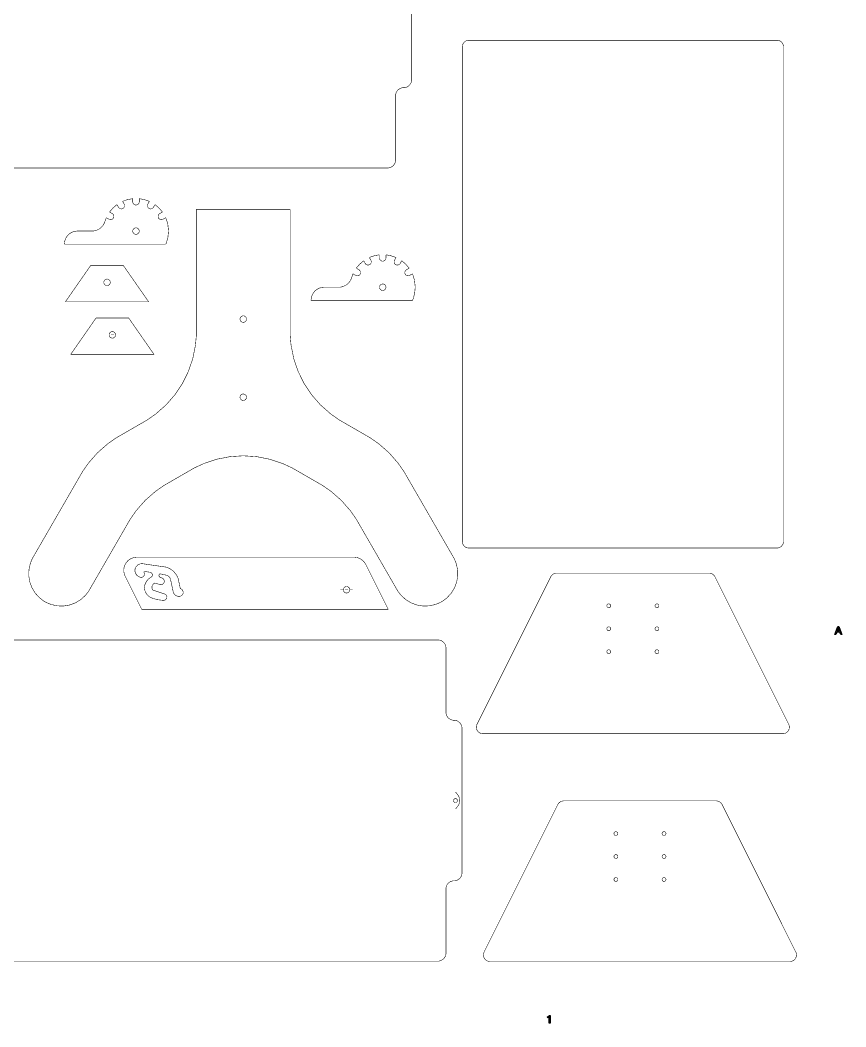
# Model space of a CAD drawing. Extents: x 0 to 72, y 0 to 96.
# Drawn here: x 47.06 to 72.02, y 0.02 to 30.46 of the extents above; entities that cross this region are included whole.
import ezdxf

# ---------------------------------------------------------------- set-up
doc = ezdxf.new("R2010")
doc.units = 0
doc.layers.get('0').update_dxf_attribs({"linetype": 'CONTINUOUS'})

msp = doc.modelspace()

# ---------------------------------------------------------------- linework, layer by layer
at = {"color": 0}
for points, const_width in [([(58.8947, 33.041), (58.8947, 28.6578)], 0.01575), ([(60.4274, 29.6589), (60.4274, 29.6689), (60.4314, 29.6986), (60.4429, 29.7356), (60.461, 29.769), (60.4851, 29.7981), (60.5142, 29.8222), (60.5476, 29.8403), (60.5846, 29.8518), (60.6143, 29.8558), (60.6243, 29.8558), (60.6243, 29.8558), (60.6244, 29.8558), (60.6244, 29.8558)], 0.01575), ([(69.9418, 29.8557), (60.6243, 29.8557)], 0.01575), ([(69.9418, 29.8557), (69.9517, 29.8557), (69.9814, 29.8518), (70.0183, 29.8403), (70.0518, 29.8222), (70.081, 29.7981), (70.105, 29.769), (70.1231, 29.7356), (70.1346, 29.6986), (70.1386, 29.6689), (70.1386, 29.6589), (70.1386, 29.6589), (70.1386, 29.6587), (70.1386, 29.6587)], 0.01575), ([(60.4274, 29.6589), (60.4274, 14.6985)], 0.01575), ([(70.1386, 14.6985), (70.1386, 29.6589)], 0.01575), ([(58.8947, 28.6578), (58.8947, 28.6349), (58.8761, 28.566), (58.8256, 28.4908), (58.7504, 28.4403), (58.6815, 28.4217), (58.6585, 28.4217)], 0.01575), ([(58.6454, 28.4217), (58.6224, 28.4217), (58.5535, 28.4031), (58.4783, 28.3525), (58.4278, 28.2774), (58.4092, 28.2083), (58.4092, 28.1854)], 0.01575), ([(58.6585, 28.4217), (58.6454, 28.4217)], 0.01575), ([(58.4092, 28.1854), (58.4092, 26.23)], 0.01575), ([(58.4092, 26.23), (58.4092, 26.2071), (58.3906, 26.1382), (58.34, 26.0631), (58.2649, 26.0124), (58.196, 25.9938), (58.1729, 25.9938)], 0.01575), ([(58.1729, 25.9938), (45.0497, 25.9938)], 0.01575), ([(50.1547, 24.9828), (50.179, 24.9938), (50.3044, 25.0361), (50.4343, 25.0621), (50.4608, 25.0647)], 0.01575), ([(50.2015, 24.9018), (50.1547, 24.9828)], 0.01575), ([(50.4608, 24.9713), (50.4608, 25.0647)], 0.01575), ([(50.6576, 24.9713), (50.6576, 24.9617), (50.6499, 24.9329), (50.6288, 24.9017), (50.5975, 24.8806), (50.5687, 24.8728), (50.5592, 24.8728), (50.5496, 24.8728), (50.5208, 24.8806), (50.4896, 24.9017), (50.4685, 24.9329), (50.4608, 24.9617), (50.4608, 24.9713)], 0.01575), ([(50.6576, 24.9713), (50.6576, 25.0647)], 0.01575), ([(50.6576, 25.0647), (50.684, 25.0621), (50.8139, 25.0361), (50.9394, 24.9938), (50.9636, 24.9828)], 0.01575), ([(50.9169, 24.9018), (50.9636, 24.9828)], 0.01575), ([(49.7603, 24.6603), (49.7758, 24.6819), (49.8632, 24.7814), (49.9628, 24.8688), (49.9843, 24.8843)], 0.01575), ([(49.8413, 24.6136), (49.7603, 24.6603)], 0.01575), ([(50.0311, 24.8033), (49.9843, 24.8843)], 0.01575), ([(50.2015, 24.9018), (50.2064, 24.8936), (50.214, 24.8647), (50.2114, 24.8271), (50.1947, 24.7932), (50.1738, 24.7721), (50.1656, 24.7674), (50.1572, 24.7625), (50.1285, 24.7549), (50.0908, 24.7575), (50.0569, 24.774), (50.0358, 24.7951), (50.0311, 24.8033)], 0.01575), ([(50.9169, 24.9018), (50.9121, 24.8936), (50.9044, 24.8647), (50.9069, 24.8271), (50.9236, 24.7932), (50.9446, 24.7721), (50.9529, 24.7674), (50.9611, 24.7625), (50.9899, 24.7549), (51.0275, 24.7575), (51.0615, 24.774), (51.0826, 24.7951), (51.0874, 24.8033)], 0.01575), ([(51.0874, 24.8033), (51.1342, 24.8843)], 0.01575), ([(51.1342, 24.8843), (51.1557, 24.8688), (51.2551, 24.7814), (51.3425, 24.6819), (51.3582, 24.6603)], 0.01575), ([(51.2771, 24.6136), (51.3581, 24.6603)], 0.01575), ([(52.3856, 24.7443), (52.3856, 21.0508)], 0.01575), ([(52.3856, 24.7443), (55.2201, 24.7443)], 0.01575), ([(55.2201, 24.7443), (55.2201, 21.0508)], 0.01575), ([(49.616, 24.3667), (49.6071, 24.3367), (49.5606, 24.2524), (49.474, 24.1635), (49.364, 24.106), (49.27, 24.0854), (49.2387, 24.0854)], 0.01575), ([(49.616, 24.3667), (49.619, 24.3772), (49.6574, 24.4799), (49.6619, 24.4899)], 0.01575), ([(49.7428, 24.4431), (49.6619, 24.4899)], 0.01575), ([(49.8413, 24.6136), (49.8496, 24.6087), (49.8706, 24.5878), (49.8871, 24.5539), (49.8897, 24.5161), (49.8821, 24.4874), (49.8772, 24.4792), (49.8725, 24.4708), (49.8514, 24.4499), (49.8175, 24.4333), (49.7799, 24.4307), (49.7511, 24.4383), (49.7428, 24.4431)], 0.01575), ([(51.2771, 24.6136), (51.2689, 24.6087), (51.2478, 24.5878), (51.2312, 24.5539), (51.2286, 24.5161), (51.2363, 24.4874), (51.2411, 24.4792), (51.2458, 24.4708), (51.2669, 24.4499), (51.3008, 24.4333), (51.3385, 24.4307), (51.3672, 24.4383), (51.3756, 24.4431)], 0.01575), ([(51.3756, 24.4431), (51.4565, 24.4899)], 0.01575), ([(51.4565, 24.4899), (51.4776, 24.4432), (51.5211, 24.2942), (51.5435, 24.0912), (51.5235, 23.8883), (51.4818, 23.7387), (51.4612, 23.6917)], 0.01575), ([(48.7875, 24.0854), (48.7676, 24.0854), (48.7082, 24.0775), (48.6343, 24.0546), (48.5675, 24.0182), (48.5092, 23.9701), (48.4611, 23.9119), (48.4249, 23.845), (48.4018, 23.7711), (48.3939, 23.7115), (48.3939, 23.6917)], 0.01575), ([(48.7875, 24.0854), (49.2387, 24.0854)], 0.01575), ([(71.5467, 24.0161), (72.0217, 24.0161)], 0.00591), ([(48.3939, 23.6917), (51.4612, 23.6917)], 0.01575), ([(57.2206, 22.9625), (57.2361, 22.9842), (57.3235, 23.0836), (57.4229, 23.171), (57.4444, 23.1865)], 0.01575), ([(57.4913, 23.1056), (57.4444, 23.1865)], 0.01575), ([(57.6617, 23.204), (57.6665, 23.1957), (57.6742, 23.1669), (57.6715, 23.1293), (57.655, 23.0954), (57.6339, 23.0743), (57.6257, 23.0696), (57.6174, 23.0647), (57.5886, 23.0571), (57.551, 23.0597), (57.5171, 23.0763), (57.496, 23.0974), (57.4913, 23.1056)], 0.01575), ([(57.615, 23.285), (57.6392, 23.2958), (57.7646, 23.3383), (57.8946, 23.3643), (57.921, 23.3669)], 0.01575), ([(57.6617, 23.204), (57.615, 23.285)], 0.01575), ([(57.921, 23.2735), (57.921, 23.3669)], 0.01575), ([(58.1178, 23.2735), (58.1178, 23.2639), (58.1101, 23.2351), (58.089, 23.2039), (58.0578, 23.1828), (58.029, 23.175), (58.0194, 23.175), (58.0099, 23.175), (57.9811, 23.1828), (57.9499, 23.2039), (57.9288, 23.2351), (57.921, 23.2639), (57.921, 23.2735)], 0.01575), ([(58.1178, 23.2735), (58.1178, 23.3669)], 0.01575), ([(58.1178, 23.3669), (58.1443, 23.3643), (58.2742, 23.3383), (58.3996, 23.296), (58.4239, 23.285)], 0.01575), ([(58.3771, 23.204), (58.3722, 23.1957), (58.3646, 23.1669), (58.3672, 23.1293), (58.3837, 23.0954), (58.4047, 23.0744), (58.4131, 23.0696), (58.4214, 23.0647), (58.4501, 23.0571), (58.4878, 23.0597), (58.5217, 23.0763), (58.5428, 23.0974), (58.5476, 23.1056)], 0.01575), ([(58.3771, 23.204), (58.4239, 23.285)], 0.01575), ([(58.5476, 23.1056), (58.5943, 23.1865)], 0.01575), ([(58.5943, 23.1865), (58.6158, 23.171), (58.7153, 23.0836), (58.8028, 22.9842), (58.8183, 22.9625)], 0.01575), ([(49.191, 23.0469), (48.4233, 21.9446)], 0.01575), ([(50.1753, 23.0469), (49.191, 23.0469)], 0.01575), ([(50.9431, 21.9446), (50.1753, 23.0469)], 0.01575), ([(57.3015, 22.9158), (57.3097, 22.911), (57.3308, 22.89), (57.3474, 22.8561), (57.35, 22.8185), (57.3422, 22.7897), (57.3375, 22.7814), (57.3328, 22.7731), (57.3117, 22.7521), (57.2778, 22.7356), (57.2401, 22.7329), (57.2112, 22.7406), (57.2031, 22.7453)], 0.01575), ([(57.3015, 22.9158), (57.2206, 22.9625)], 0.01575), ([(58.7374, 22.9158), (58.729, 22.911), (58.7081, 22.89), (58.6915, 22.8561), (58.6889, 22.8185), (58.6965, 22.7897), (58.7014, 22.7814), (58.7061, 22.7731), (58.7272, 22.7521), (58.7611, 22.7356), (58.7987, 22.7329), (58.8275, 22.7406), (58.8358, 22.7453)], 0.01575), ([(58.7374, 22.9158), (58.8183, 22.9625)], 0.01575), ([(49.6382, 22.5351), (49.7282, 22.5351)], 0.00512), ([(49.6832, 22.4901), (49.6832, 22.5801)], 0.00512), ([(57.0763, 22.6689), (57.0672, 22.6389), (57.0207, 22.5546), (56.9342, 22.4657), (56.8243, 22.4082), (56.7301, 22.3876), (56.6989, 22.3876)], 0.01575), ([(57.0763, 22.6689), (57.0793, 22.6793), (57.1175, 22.7821), (57.1221, 22.7921)], 0.01575), ([(57.2031, 22.7453), (57.1221, 22.7921)], 0.01575), ([(58.8358, 22.7453), (58.9167, 22.7921)], 0.01575), ([(58.9167, 22.7921), (58.9378, 22.7453), (58.9812, 22.5963), (59.0036, 22.3936), (58.9836, 22.1906), (58.9419, 22.041), (58.9215, 21.994)], 0.01575), ([(56.2478, 22.3876), (56.2279, 22.3876), (56.1685, 22.3797), (56.0944, 22.3567), (56.0276, 22.3204), (55.9693, 22.2724), (55.9213, 22.214), (55.885, 22.1472), (55.8621, 22.0733), (55.854, 22.0139), (55.854, 21.994)], 0.01575), ([(56.2478, 22.3876), (56.6989, 22.3876)], 0.01575), ([(48.4233, 21.9446), (50.9431, 21.9446)], 0.01575), ([(55.854, 21.9939), (58.9215, 21.9939)], 0.01575), ([(49.3525, 21.4588), (48.5849, 20.3564)], 0.01575), ([(50.3368, 21.4588), (49.3525, 21.4588)], 0.01575), ([(51.1044, 20.3564), (50.3368, 21.4588)], 0.01575), ([(52.3856, 21.0508), (52.3856, 20.9467), (52.3579, 20.6338), (52.2765, 20.2292), (52.1442, 19.8417), (51.9636, 19.4761), (51.7372, 19.1368), (51.4679, 18.8286), (51.1582, 18.5558), (50.9011, 18.3754), (50.8108, 18.3232)], 0.01575), ([(56.795, 18.3232), (56.7046, 18.3754), (56.4475, 18.5558), (56.1378, 18.8286), (55.8685, 19.1368), (55.6421, 19.4761), (55.4615, 19.8417), (55.3292, 20.2292), (55.2478, 20.6338), (55.2201, 20.9467), (55.2201, 21.0508)], 0.01575), ([(49.7996, 20.9469), (49.8896, 20.9469)], 0.00512), ([(49.8447, 20.9019), (49.8447, 20.9919)], 0.00512), ([(48.5849, 20.3564), (51.1044, 20.3564)], 0.01575), ([(50.8108, 18.3232), (50.0479, 17.8828)], 0.01575), ([(56.795, 18.3232), (57.5579, 17.8828)], 0.01575), ([(50.0479, 17.8828), (49.9586, 17.8312), (49.7046, 17.6533), (49.3956, 17.3822), (49.1244, 17.0732), (48.9465, 16.8192), (48.895, 16.73)], 0.01575), ([(58.7107, 16.73), (58.6592, 16.8192), (58.4812, 17.0732), (58.2101, 17.3822), (57.9011, 17.6533), (57.6471, 17.8312), (57.5579, 17.8828)], 0.01575), ([(52.2281, 16.8686), (52.3183, 16.9207), (52.6032, 17.0532), (52.9943, 17.185), (53.3958, 17.2642), (53.8028, 17.2906), (54.2099, 17.2642), (54.6114, 17.185), (55.0025, 17.0532), (55.2874, 16.9207), (55.3776, 16.8686)], 0.01575), ([(51.4889, 16.4417), (52.2281, 16.8686)], 0.01575), ([(56.1168, 16.4417), (55.3776, 16.8686)], 0.01575), ([(48.895, 16.73), (47.4469, 14.2218)], 0.01575), ([(50.3361, 15.2889), (50.3875, 15.3782), (50.5654, 15.6322), (50.8365, 15.9413), (51.1456, 16.2124), (51.3997, 16.3903), (51.4889, 16.4417)], 0.01575), ([(56.1168, 16.4417), (56.206, 16.3903), (56.4601, 16.2124), (56.7692, 15.9413), (57.0403, 15.6322), (57.2182, 15.3782), (57.2697, 15.2889)], 0.01575), ([(58.7107, 16.73), (60.1588, 14.2218)], 0.01575), ([(49.1517, 13.2375), (50.3361, 15.2889)], 0.01575), ([(58.454, 13.2375), (57.2697, 15.2889)], 0.01575), ([(60.6243, 14.5015), (60.6143, 14.5015), (60.5846, 14.5056), (60.5476, 14.5171), (60.5142, 14.5353), (60.4851, 14.5592), (60.461, 14.5883), (60.4429, 14.6218), (60.4314, 14.6588), (60.4274, 14.6885), (60.4274, 14.6983), (60.4274, 14.6985), (60.4274, 14.6986), (60.4274, 14.6986)], 0.01575), ([(70.1386, 14.6985), (70.1386, 14.6885), (70.1346, 14.6588), (70.1231, 14.6218), (70.105, 14.5883), (70.081, 14.5593), (70.0518, 14.5353), (70.0183, 14.5171), (69.9814, 14.5056), (69.9517, 14.5015), (69.9417, 14.5015), (69.9417, 14.5015), (69.9417, 14.5015), (69.9417, 14.5015)], 0.01575), ([(60.6243, 14.5015), (69.9418, 14.5015)], 0.01575), ([(47.4469, 14.2218), (47.4221, 14.1789), (47.3651, 14.04), (47.3224, 13.8513), (47.3174, 13.6612), (47.3486, 13.4749), (47.4146, 13.298), (47.514, 13.1358), (47.6453, 12.9938), (47.7642, 12.9021), (47.8072, 12.8773), (47.8501, 12.8525), (47.9889, 12.7955), (48.1776, 12.7527), (48.3678, 12.7477), (48.554, 12.779), (48.731, 12.845), (48.8931, 12.9444), (49.0351, 13.0757), (49.1269, 13.1946), (49.1517, 13.2375)], 0.01575), ([(50.5833, 14.2232), (50.5635, 14.2232), (50.5039, 14.2153), (50.43, 14.1924), (50.3631, 14.156), (50.3049, 14.1079), (50.2568, 14.0497), (50.2206, 13.9829), (50.1975, 13.909), (50.1896, 13.8494), (50.1896, 13.8296), (50.1896, 13.807), (50.2001, 13.7392), (50.2243, 13.6672), (50.2311, 13.6535)], 0.01575), ([(50.7039, 13.6159), (50.6838, 13.6188), (50.6263, 13.6436), (50.5675, 13.6971), (50.5329, 13.7687), (50.5254, 13.831), (50.5283, 13.851), (50.5313, 13.8709), (50.5561, 13.9286), (50.6096, 13.9874), (50.6811, 14.0219), (50.7435, 14.0293), (50.7635, 14.0264)], 0.01575), ([(50.5833, 14.2232), (57.1567, 14.2232)], 0.01575), ([(51.4225, 13.9308), (50.7635, 14.0264)], 0.01575), ([(57.5087, 14.0057), (57.4967, 14.03), (57.4465, 14.096), (57.3636, 14.1644), (57.2651, 14.2081), (57.1838, 14.2232), (57.1567, 14.2232)], 0.01575), ([(58.1874, 12.6485), (57.5087, 14.0057)], 0.01575), ([(58.454, 13.2375), (58.4789, 13.1946), (58.5706, 13.0757), (58.7125, 12.9444), (58.8747, 12.845), (59.0517, 12.779), (59.2379, 12.7477), (59.4281, 12.7527), (59.6168, 12.7955), (59.7556, 12.8525), (59.7986, 12.8773), (59.8415, 12.9021), (59.9603, 12.9938), (60.0917, 13.1358), (60.1911, 13.298), (60.2571, 13.4749), (60.2883, 13.6612), (60.2833, 13.8513), (60.2406, 14.04), (60.1835, 14.1789), (60.1588, 14.2218)], 0.01575), ([(50.8007, 13.7667), (50.8058, 13.7586), (50.815, 13.7303), (50.8142, 13.6926), (50.7993, 13.6579), (50.7794, 13.6358), (50.7714, 13.6306), (50.7664, 13.6274), (50.7389, 13.6171), (50.7097, 13.6151), (50.7039, 13.6159)], 0.01575), ([(50.8007, 13.7667), (50.7999, 13.7694), (50.8025, 13.7822), (50.8121, 13.7912), (50.8149, 13.7919), (50.8156, 13.7922), (50.8226, 13.7926), (50.8233, 13.7925)], 0.01575), ([(50.9847, 13.769), (50.8233, 13.7925)], 0.01575), ([(50.9847, 13.769), (50.9928, 13.7679), (51.016, 13.7579), (51.0397, 13.7363), (51.0538, 13.7073), (51.0568, 13.6821), (51.0556, 13.674), (51.055, 13.67), (51.0381, 13.6337), (51.0354, 13.6306)], 0.01575), ([(51.2889, 13.6171), (51.2836, 13.6193), (51.2694, 13.6297), (51.2568, 13.6481), (51.2519, 13.67), (51.2539, 13.6875), (51.256, 13.6928), (51.2572, 13.696), (51.2794, 13.7211), (51.2825, 13.7227)], 0.01575), ([(51.2825, 13.7227), (51.4717, 13.6822)], 0.01575), ([(51.4225, 13.9308), (51.4603, 13.9253), (51.5703, 13.8855), (51.695, 13.7999), (51.7888, 13.6813), (51.8358, 13.5743), (51.8438, 13.5369)], 0.01575), ([(63.1017, 13.6342), (63.1078, 13.6463), (63.1328, 13.6794), (63.1743, 13.7137), (63.2236, 13.7355), (63.2643, 13.7431), (63.2779, 13.7431)], 0.01575), ([(67.8901, 13.7431), (63.2778, 13.7431)], 0.01575), ([(67.89, 13.7431), (67.9036, 13.7431), (67.9443, 13.7355), (67.9936, 13.7137), (68.035, 13.6793), (68.0601, 13.6463), (68.0663, 13.6341)], 0.01575), ([(50.7336, 12.6485), (50.2311, 13.6535)], 0.01575), ([(50.814, 13.3096), (50.8156, 13.3351), (50.8342, 13.4107), (50.88, 13.501), (50.9482, 13.5758), (51.0122, 13.6201), (51.0354, 13.6306)], 0.01575), ([(51.0667, 13.2311), (51.0588, 13.2419), (51.0435, 13.2804), (51.041, 13.3328), (51.0583, 13.3825), (51.084, 13.415), (51.0947, 13.423), (51.0975, 13.4251), (51.1289, 13.4416), (51.1322, 13.4427)], 0.01575), ([(51.1322, 13.4427), (51.2825, 13.3977)], 0.01575), ([(51.35, 13.5931), (51.3594, 13.5895), (51.3844, 13.5708), (51.4069, 13.5381), (51.4156, 13.4994), (51.4121, 13.4684), (51.4085, 13.459), (51.4049, 13.4501), (51.3876, 13.4262), (51.3574, 13.4038), (51.3211, 13.3938), (51.2917, 13.395), (51.2825, 13.3977)], 0.01575), ([(51.35, 13.5931), (51.2889, 13.6171)], 0.01575), ([(51.4717, 13.6822), (51.4836, 13.6797), (51.5183, 13.6649), (51.5574, 13.6356), (51.5868, 13.5965), (51.6015, 13.5618), (51.6042, 13.5498)], 0.01575), ([(51.6042, 13.5498), (51.6835, 13.1801)], 0.01575), ([(51.9001, 13.2744), (51.8438, 13.5369)], 0.01575), ([(56.9275, 13.329), (56.9275, 13.4275)], 0.00512), ([(63.1017, 13.6342), (60.8708, 9.17231)], 0.01575), ([(70.2971, 9.17231), (68.0661, 13.6342)], 0.01575), ([(51.0354, 12.9925), (51.0114, 13.0015), (50.9451, 13.0431), (50.8754, 13.1167), (50.8304, 13.2075), (50.8142, 13.2841), (50.814, 13.3096)], 0.01575), ([(51.4269, 13.1125), (51.0667, 13.2311)], 0.01575), ([(51.4269, 13.1125), (51.436, 13.1095), (51.461, 13.0932), (51.484, 13.0634), (51.4943, 13.0271), (51.4926, 12.9974), (51.4897, 12.9883), (51.4871, 12.9805), (51.474, 12.9587), (51.45, 12.9366), (51.4201, 12.9236), (51.3949, 12.9203), (51.3867, 12.9211)], 0.01575), ([(51.9001, 13.0462), (51.8915, 13.044), (51.8647, 13.0408), (51.8301, 13.0425), (51.7969, 13.0507), (51.7664, 13.0651), (51.7389, 13.085), (51.7157, 13.11), (51.6974, 13.1395), (51.6872, 13.1644), (51.6851, 13.173), (51.685, 13.1736), (51.6835, 13.1795), (51.6835, 13.1801)], 0.01575), ([(51.9001, 13.2744), (51.9113, 13.2716), (51.9422, 13.254), (51.9722, 13.2202), (51.9874, 13.1776), (51.9876, 13.142), (51.9849, 13.1309), (51.9829, 13.1233), (51.9729, 13.1016), (51.954, 13.077), (51.9293, 13.0581), (51.9076, 13.0481), (51.9001, 13.0462)], 0.01575), ([(56.8375, 13.239), (56.739, 13.239)], 0.00512), ([(56.8825, 13.239), (56.9725, 13.239)], 0.00512), ([(56.9275, 13.194), (56.9275, 13.284)], 0.00512), ([(56.9275, 13.149), (56.9275, 13.0506)], 0.00512), ([(57.0175, 13.239), (57.116, 13.239)], 0.00512), ([(51.3868, 12.9211), (51.3567, 12.9213), (51.2076, 12.9399), (51.0632, 12.981), (51.0354, 12.9925)], 0.01575), ([(58.1874, 12.6485), (50.7336, 12.6485)], 0.01575), ([(46.5719, 11.7216), (59.6951, 11.7216)], 0.01575), ([(59.6951, 11.7216), (59.7182, 11.7216), (59.7871, 11.7031), (59.8622, 11.6525), (59.9128, 11.5774), (59.9314, 11.5084), (59.9314, 11.4854)], 0.01575), ([(59.9314, 11.4854), (59.9314, 9.53006)], 0.01575), ([(59.9314, 9.53006), (59.9314, 9.50711), (59.95, 9.4381), (60.0006, 9.36301), (60.0757, 9.31239), (60.1446, 9.29378), (60.1676, 9.29378)], 0.01575), ([(60.1676, 9.29378), (60.1808, 9.29378)], 0.01575), ([(60.1808, 9.29378), (60.2037, 9.29378), (60.2726, 9.27522), (60.3478, 9.22461), (60.3983, 9.14953), (60.4169, 9.08057), (60.4169, 9.05757)], 0.01575), ([(61.0471, 8.88743), (61.0371, 8.88743), (61.0074, 8.89139), (60.9704, 8.90283), (60.9369, 8.92096), (60.9078, 8.94499), (60.8837, 8.97407), (60.8656, 9.00749), (60.854, 9.04443), (60.85, 9.07422), (60.85, 9.0841), (60.85, 9.09179), (60.8553, 9.12967), (60.8675, 9.1659), (60.871, 9.17275)], 0.01575), ([(70.2969, 9.17253), (70.3056, 9.15543), (70.3175, 9.09711), (70.3078, 9.02225), (70.2708, 8.95649), (70.2264, 8.91689), (70.2093, 8.90831), (70.2024, 8.90489), (70.1661, 8.89268), (70.1282, 8.88743), (70.1206, 8.88743)], 0.01575), ([(60.4169, 9.05757), (60.4169, 4.67443)], 0.01575), ([(61.0468, 8.88743), (70.121, 8.88743)], 0.01575), ([(60.2206, 7.12153), (60.2204, 7.12164), (60.2201, 7.1219), (60.2201, 7.1219)], 0.01575), ([(60.2888, 7.04025), (60.2838, 7.04736), (60.2676, 7.06787), (60.2463, 7.09321), (60.229, 7.11247), (60.2214, 7.12067), (60.2206, 7.12153)], 0.01575), ([(60.3372, 6.94065), (60.3351, 6.94819), (60.3197, 6.98774), (60.2954, 7.03097), (60.2888, 7.04025)], 0.01575), ([(60.2206, 6.61051), (60.2215, 6.61154), (60.2304, 6.62142), (60.2504, 6.64458), (60.275, 6.67464), (60.2928, 6.69819), (60.2983, 6.70632)], 0.01575), ([(60.2983, 6.70632), (60.3046, 6.71576), (60.3264, 6.75765), (60.3386, 6.79508), (60.3401, 6.80225)], 0.01575), ([(60.3481, 6.87169), (60.3479, 6.87739), (60.3389, 6.93474), (60.3372, 6.94065)], 0.01575), ([(60.3401, 6.80225), (60.3415, 6.80817), (60.3481, 6.86604), (60.3481, 6.87169)], 0.01575), ([(63.316, 6.74642), (61.0851, 2.2845)], 0.01575), ([(63.316, 6.74642), (63.3221, 6.75857), (63.3471, 6.79161), (63.3886, 6.8259), (63.4379, 6.84765), (63.4786, 6.85525), (63.4922, 6.85525)], 0.01575), ([(68.1044, 6.85525), (63.4921, 6.85525)], 0.01575), ([(68.1044, 6.85525), (68.1179, 6.85525), (68.1588, 6.84765), (68.2079, 6.82585), (68.2494, 6.79156), (68.2744, 6.75851), (68.2806, 6.74631)], 0.01575), ([(70.5114, 2.2845), (68.2806, 6.74642)], 0.01575), ([(60.2201, 6.61008), (60.2201, 6.61014), (60.2204, 6.61046), (60.2206, 6.61051)], 0.01575), ([(60.4169, 4.67443), (60.4169, 4.65147), (60.3983, 4.58251), (60.3478, 4.50743), (60.2726, 4.45682), (60.2037, 4.43821), (60.1808, 4.43821)], 0.01575), ([(60.1676, 4.43821), (60.1446, 4.43821), (60.0757, 4.41965), (60.0006, 4.36903), (59.95, 4.29394), (59.9314, 4.22499), (59.9314, 4.20199)], 0.01575), ([(60.1808, 4.43821), (60.1676, 4.43821)], 0.01575), ([(59.9314, 4.20199), (59.9314, 2.24664)], 0.01575), ([(59.9314, 2.24664), (59.9314, 2.22368), (59.9128, 2.15474), (59.8622, 2.07964), (59.7871, 2.02903), (59.7182, 2.01042), (59.6951, 2.01042)], 0.01575), ([(61.2614, 1.99963), (61.2515, 1.99963), (61.2217, 2.00358), (61.1847, 2.01503), (61.1513, 2.03315), (61.1221, 2.05718), (61.0981, 2.08626), (61.0799, 2.11968), (61.0683, 2.15662), (61.0643, 2.18642), (61.0643, 2.19629), (61.0643, 2.204), (61.0696, 2.24186), (61.0818, 2.2781), (61.0853, 2.28494)], 0.01575), ([(70.5114, 2.28472), (70.5199, 2.26764), (70.5318, 2.20931), (70.5221, 2.1345), (70.4851, 2.06868), (70.4407, 2.02908), (70.4236, 2.02051), (70.4167, 2.01708), (70.3804, 2.00489), (70.3425, 1.99963), (70.3349, 1.99963)], 0.01575), ([(59.6951, 2.01042), (46.5719, 2.01042)], 0.01575), ([(61.2611, 1.99963), (70.3353, 1.99963)], 0.01575), ([(54.035, 0.50054), (54.035, 0.02555)], 0.00591)]:
    msp.add_lwpolyline(points, dxfattribs=dict(at, const_width=const_width))
for points, const_width in [([(50.6576, 24.0854), (50.6576, 24.0758), (50.6499, 24.0471), (50.6288, 24.0158), (50.5975, 23.9947), (50.5687, 23.9869), (50.5592, 23.9869), (50.5496, 23.9869), (50.5208, 23.9947), (50.4896, 24.0158), (50.4685, 24.0471), (50.4608, 24.0758), (50.4608, 24.0854), (50.4608, 24.095), (50.4685, 24.1238), (50.4896, 24.155), (50.5208, 24.1761), (50.5496, 24.1839), (50.5592, 24.1839), (50.5687, 24.1839), (50.5975, 24.1761), (50.6288, 24.155), (50.6499, 24.1238), (50.6576, 24.095), (50.6576, 24.0854)], 0.01575), ([(49.5847, 22.5351), (49.5847, 22.5256), (49.5925, 22.4968), (49.6136, 22.4656), (49.6449, 22.4444), (49.6736, 22.4368), (49.6832, 22.4368), (49.6928, 22.4368), (49.7215, 22.4444), (49.7528, 22.4656), (49.7739, 22.4968), (49.7817, 22.5256), (49.7817, 22.5351), (49.7817, 22.5447), (49.7739, 22.5735), (49.7528, 22.6047), (49.7215, 22.6258), (49.6928, 22.6336), (49.6832, 22.6336), (49.6736, 22.6336), (49.6449, 22.6258), (49.6136, 22.6047), (49.5925, 22.5735), (49.5847, 22.5447), (49.5847, 22.5351)], 0.01575), ([(49.5932, 22.5351), (49.5932, 22.5351)], 0.00512), ([(49.6832, 22.6251), (49.6832, 22.6251)], 0.00512), ([(49.7732, 22.5351), (49.7732, 22.5351)], 0.00512), ([(49.6832, 22.4451), (49.6832, 22.4451)], 0.00512), ([(58.1178, 22.3876), (58.1178, 22.3781), (58.1101, 22.3493), (58.089, 22.3181), (58.0578, 22.2969), (58.029, 22.2892), (58.0194, 22.2892), (58.0099, 22.2892), (57.9811, 22.2969), (57.9499, 22.3181), (57.9288, 22.3493), (57.921, 22.3781), (57.921, 22.3876), (57.921, 22.3972), (57.9288, 22.426), (57.9499, 22.4572), (57.9811, 22.4783), (58.0099, 22.4861), (58.0194, 22.4861), (58.029, 22.4861), (58.0578, 22.4783), (58.089, 22.4572), (58.1101, 22.426), (58.1178, 22.3972), (58.1178, 22.3876)], 0.01575), ([(53.7044, 21.4243), (53.7044, 21.4147), (53.7121, 21.386), (53.7332, 21.3547), (53.7646, 21.3336), (53.7933, 21.3258), (53.8029, 21.3258), (53.8125, 21.3258), (53.8411, 21.3336), (53.8725, 21.3547), (53.8936, 21.386), (53.9012, 21.4147), (53.9012, 21.4243), (53.9012, 21.4339), (53.8936, 21.4626), (53.8725, 21.4939), (53.8411, 21.515), (53.8125, 21.5228), (53.8029, 21.5228), (53.7933, 21.5228), (53.7646, 21.515), (53.7332, 21.4939), (53.7121, 21.4626), (53.7044, 21.4339), (53.7044, 21.4243)], 0.01575), ([(49.7463, 20.9469), (49.7463, 20.9374), (49.754, 20.9086), (49.775, 20.8774), (49.8063, 20.8563), (49.8351, 20.8485), (49.8447, 20.8485), (49.8542, 20.8485), (49.8829, 20.8563), (49.9142, 20.8774), (49.9353, 20.9086), (49.9431, 20.9374), (49.9431, 20.9469), (49.9431, 20.9565), (49.9353, 20.9853), (49.9142, 21.0165), (49.8829, 21.0376), (49.8542, 21.0454), (49.8447, 21.0454), (49.8351, 21.0454), (49.8063, 21.0376), (49.775, 21.0165), (49.754, 20.9853), (49.7463, 20.9565), (49.7463, 20.9469)], 0.01575), ([(49.8447, 21.0369), (49.8447, 21.0369)], 0.00512), ([(49.7547, 20.9469), (49.7547, 20.9469)], 0.00512), ([(49.8447, 20.8569), (49.8447, 20.8569)], 0.00512), ([(49.9347, 20.9469), (49.9347, 20.9469)], 0.00512), ([(53.7044, 19.0621), (53.7044, 19.0526), (53.7121, 19.0237), (53.7332, 18.9925), (53.7646, 18.9715), (53.7933, 18.9638), (53.8029, 18.9638), (53.8125, 18.9638), (53.8411, 18.9715), (53.8725, 18.9925), (53.8936, 19.0237), (53.9012, 19.0526), (53.9012, 19.0621), (53.9012, 19.0717), (53.8936, 19.1004), (53.8725, 19.1317), (53.8411, 19.1528), (53.8125, 19.1606), (53.8029, 19.1606), (53.7933, 19.1606), (53.7646, 19.1528), (53.7332, 19.1317), (53.7121, 19.1004), (53.7044, 19.0717), (53.7044, 19.0621)], 0.01575), ([(57.026, 13.239), (57.026, 13.2295), (57.0182, 13.2007), (56.9971, 13.1695), (56.9658, 13.1484), (56.9371, 13.1406), (56.9275, 13.1406), (56.9179, 13.1406), (56.8892, 13.1484), (56.8579, 13.1695), (56.8368, 13.2007), (56.8292, 13.2295), (56.8292, 13.239), (56.8292, 13.2486), (56.8368, 13.2774), (56.8579, 13.3087), (56.8892, 13.3298), (56.9179, 13.3375), (56.9275, 13.3375), (56.9371, 13.3375), (56.9658, 13.3298), (56.9971, 13.3087), (57.0182, 13.2774), (57.026, 13.2486), (57.026, 13.239)], 0.01575), ([(64.7965, 12.7541), (64.7965, 12.7484), (64.8011, 12.7312), (64.8137, 12.7124), (64.8326, 12.6997), (64.8499, 12.695), (64.8556, 12.695), (64.8612, 12.695), (64.8785, 12.6997), (64.8974, 12.7124), (64.91, 12.7312), (64.9147, 12.7484), (64.9147, 12.7541), (64.9147, 12.7599), (64.91, 12.7771), (64.8974, 12.7959), (64.8785, 12.8085), (64.8612, 12.8132), (64.8556, 12.8132), (64.8499, 12.8132), (64.8326, 12.8085), (64.8137, 12.7959), (64.8011, 12.7771), (64.7965, 12.7599), (64.7965, 12.7541)], 0.01575), ([(66.3713, 12.7541), (66.3713, 12.7484), (66.3667, 12.7312), (66.354, 12.7124), (66.3353, 12.6997), (66.3179, 12.695), (66.3122, 12.695), (66.3065, 12.695), (66.2893, 12.6997), (66.2706, 12.7124), (66.2578, 12.7312), (66.2532, 12.7484), (66.2532, 12.7541), (66.2532, 12.7599), (66.2578, 12.7771), (66.2706, 12.7959), (66.2893, 12.8085), (66.3065, 12.8132), (66.3122, 12.8132), (66.3179, 12.8132), (66.3353, 12.8085), (66.354, 12.7959), (66.3667, 12.7771), (66.3713, 12.7599), (66.3713, 12.7541)], 0.01575), ([(64.7965, 12.0604), (64.7965, 12.0547), (64.8011, 12.0375), (64.8137, 12.0187), (64.8326, 12.0061), (64.8499, 12.0014), (64.8556, 12.0014), (64.8612, 12.0014), (64.8785, 12.0061), (64.8974, 12.0187), (64.91, 12.0375), (64.9147, 12.0547), (64.9147, 12.0604), (64.9147, 12.0662), (64.91, 12.0834), (64.8974, 12.1022), (64.8785, 12.1149), (64.8612, 12.1195), (64.8556, 12.1195), (64.8499, 12.1195), (64.8326, 12.1149), (64.8137, 12.1022), (64.8011, 12.0834), (64.7965, 12.0662), (64.7965, 12.0604)], 0.01575), ([(66.3713, 12.0604), (66.3713, 12.0547), (66.3667, 12.0375), (66.354, 12.0187), (66.3353, 12.0061), (66.3179, 12.0014), (66.3122, 12.0014), (66.3065, 12.0014), (66.2893, 12.0061), (66.2706, 12.0187), (66.2578, 12.0375), (66.2532, 12.0547), (66.2532, 12.0604), (66.2532, 12.0662), (66.2578, 12.0834), (66.2706, 12.1022), (66.2893, 12.1149), (66.3065, 12.1195), (66.3122, 12.1195), (66.3179, 12.1195), (66.3353, 12.1149), (66.354, 12.1022), (66.3667, 12.0834), (66.3713, 12.0662), (66.3713, 12.0604)], 0.01575), ([(64.7965, 11.3668), (64.7965, 11.3611), (64.8011, 11.3439), (64.8137, 11.3251), (64.8326, 11.3124), (64.8499, 11.3077), (64.8556, 11.3077), (64.8612, 11.3077), (64.8785, 11.3124), (64.8974, 11.3251), (64.91, 11.3439), (64.9147, 11.3611), (64.9147, 11.3668), (64.9147, 11.3726), (64.91, 11.3898), (64.8974, 11.4086), (64.8785, 11.4212), (64.8612, 11.4258), (64.8556, 11.4258), (64.8499, 11.4258), (64.8326, 11.4212), (64.8137, 11.4086), (64.8011, 11.3898), (64.7965, 11.3726), (64.7965, 11.3668)], 0.01575), ([(66.3713, 11.3668), (66.3713, 11.3611), (66.3667, 11.3439), (66.354, 11.3251), (66.3353, 11.3124), (66.3179, 11.3077), (66.3122, 11.3077), (66.3065, 11.3077), (66.2893, 11.3124), (66.2706, 11.3251), (66.2578, 11.3439), (66.2532, 11.3611), (66.2532, 11.3668), (66.2532, 11.3726), (66.2578, 11.3898), (66.2706, 11.4086), (66.2893, 11.4212), (66.3065, 11.4258), (66.3122, 11.4258), (66.3179, 11.4258), (66.3353, 11.4212), (66.354, 11.4086), (66.3667, 11.3898), (66.3713, 11.3726), (66.3713, 11.3668)], 0.01575), ([(60.1611, 6.866), (60.1611, 6.86029), (60.1657, 6.84304), (60.1783, 6.82428), (60.1972, 6.81164), (60.2144, 6.80697), (60.2201, 6.80697), (60.2258, 6.80697), (60.2431, 6.81164), (60.2619, 6.82428), (60.2746, 6.84304), (60.2792, 6.86029), (60.2792, 6.866), (60.2792, 6.87175), (60.2746, 6.889), (60.2619, 6.90776), (60.2431, 6.92046), (60.2258, 6.92507), (60.2201, 6.92507), (60.2144, 6.92507), (60.1972, 6.92046), (60.1783, 6.90776), (60.1657, 6.889), (60.1611, 6.87175), (60.1611, 6.866)], 0.01575), ([(65.0108, 5.86632), (65.0108, 5.86062), (65.0154, 5.84337), (65.0282, 5.8246), (65.0469, 5.8119), (65.0642, 5.80724), (65.07, 5.80724), (65.0757, 5.80724), (65.0929, 5.8119), (65.1117, 5.8246), (65.1243, 5.84337), (65.129, 5.86062), (65.129, 5.86632), (65.129, 5.87207), (65.1243, 5.88932), (65.1117, 5.9081), (65.0929, 5.92074), (65.0757, 5.92535), (65.07, 5.92535), (65.0642, 5.92535), (65.0469, 5.92074), (65.0282, 5.9081), (65.0154, 5.88932), (65.0108, 5.87207), (65.0108, 5.86632)], 0.01575), ([(66.5857, 5.86632), (66.5857, 5.86062), (66.581, 5.84337), (66.5683, 5.8246), (66.5496, 5.8119), (66.5324, 5.80724), (66.5265, 5.80724), (66.5208, 5.80724), (66.5036, 5.8119), (66.4849, 5.8246), (66.4722, 5.84337), (66.4675, 5.86062), (66.4675, 5.86632), (66.4675, 5.87207), (66.4722, 5.88932), (66.4849, 5.9081), (66.5036, 5.92074), (66.5208, 5.92535), (66.5265, 5.92535), (66.5324, 5.92535), (66.5496, 5.92074), (66.5683, 5.9081), (66.581, 5.88932), (66.5857, 5.87207), (66.5857, 5.86632)], 0.01575), ([(65.0108, 5.17264), (65.0108, 5.16694), (65.0154, 5.14968), (65.0282, 5.13092), (65.0469, 5.11828), (65.0642, 5.11361), (65.07, 5.11361), (65.0757, 5.11361), (65.0929, 5.11828), (65.1117, 5.13092), (65.1243, 5.14968), (65.129, 5.16694), (65.129, 5.17264), (65.129, 5.17844), (65.1243, 5.19569), (65.1117, 5.21446), (65.0929, 5.22711), (65.0757, 5.23172), (65.07, 5.23172), (65.0642, 5.23172), (65.0469, 5.22711), (65.0282, 5.21446), (65.0154, 5.19569), (65.0108, 5.17844), (65.0108, 5.17264)], 0.01575), ([(66.5857, 5.17264), (66.5857, 5.16694), (66.581, 5.14968), (66.5683, 5.13092), (66.5496, 5.11828), (66.5324, 5.11361), (66.5265, 5.11361), (66.5208, 5.11361), (66.5036, 5.11828), (66.4849, 5.13092), (66.4722, 5.14968), (66.4675, 5.16694), (66.4675, 5.17264), (66.4675, 5.17844), (66.4722, 5.19569), (66.4849, 5.21446), (66.5036, 5.22711), (66.5208, 5.23172), (66.5265, 5.23172), (66.5324, 5.23172), (66.5496, 5.22711), (66.5683, 5.21446), (66.581, 5.19569), (66.5857, 5.17844), (66.5857, 5.17264)], 0.01575), ([(65.0108, 4.479), (65.0108, 4.47331), (65.0154, 4.45606), (65.0282, 4.43728), (65.0469, 4.42458), (65.0642, 4.41992), (65.07, 4.41992), (65.0757, 4.41992), (65.0929, 4.42458), (65.1117, 4.43728), (65.1243, 4.45606), (65.129, 4.47331), (65.129, 4.479), (65.129, 4.48475), (65.1243, 4.50201), (65.1117, 4.52078), (65.0929, 4.53342), (65.0757, 4.53803), (65.07, 4.53803), (65.0642, 4.53803), (65.0469, 4.53342), (65.0282, 4.52078), (65.0154, 4.50201), (65.0108, 4.48475), (65.0108, 4.479)], 0.01575), ([(66.5857, 4.479), (66.5857, 4.47331), (66.581, 4.45606), (66.5683, 4.43728), (66.5496, 4.42458), (66.5324, 4.41992), (66.5265, 4.41992), (66.5208, 4.41992), (66.5036, 4.42458), (66.4849, 4.43728), (66.4722, 4.45606), (66.4675, 4.47331), (66.4675, 4.479), (66.4675, 4.48475), (66.4722, 4.50201), (66.4849, 4.52078), (66.5036, 4.53342), (66.5208, 4.53803), (66.5265, 4.53803), (66.5324, 4.53803), (66.5496, 4.53342), (66.5683, 4.52078), (66.581, 4.50201), (66.5857, 4.48475), (66.5857, 4.479)], 0.01575)]:
    msp.add_lwpolyline(points, close=True, dxfattribs=dict(at, const_width=const_width))
for points in [[(71.8699, 11.8883), (71.8412, 11.9621), (71.7468, 11.9621), (71.7186, 11.8883), (71.6882, 11.8883), (71.7811, 12.1273), (71.8082, 12.1273), (71.9008, 11.8883), (71.8699, 11.8883)], [(71.8324, 11.9886), (71.8056, 12.0607), (71.7942, 12.0965), (71.7926, 12.0921), (71.7881, 12.0761), (71.7847, 12.0634), (71.7839, 12.0607), (71.7569, 11.9886), (71.8324, 11.9886)], [(63.0849, 0.13053), (63.0561, 0.13053), (63.0561, 0.29698), (63.0556, 0.29953), (63.0557, 0.31662), (63.0572, 0.33485), (63.0575, 0.338), (63.0562, 0.33632), (63.0518, 0.3316), (63.0486, 0.32959), (63.0476, 0.32888), (63.0439, 0.32628), (63.0147, 0.30165), (63.0114, 0.29894), (62.9963, 0.31847), (63.0607, 0.3686), (63.0849, 0.3686), (63.0849, 0.13053)]]:
    msp.add_lwpolyline(points, close=True, dxfattribs=at)

doc.saveas('drawing.dxf')
